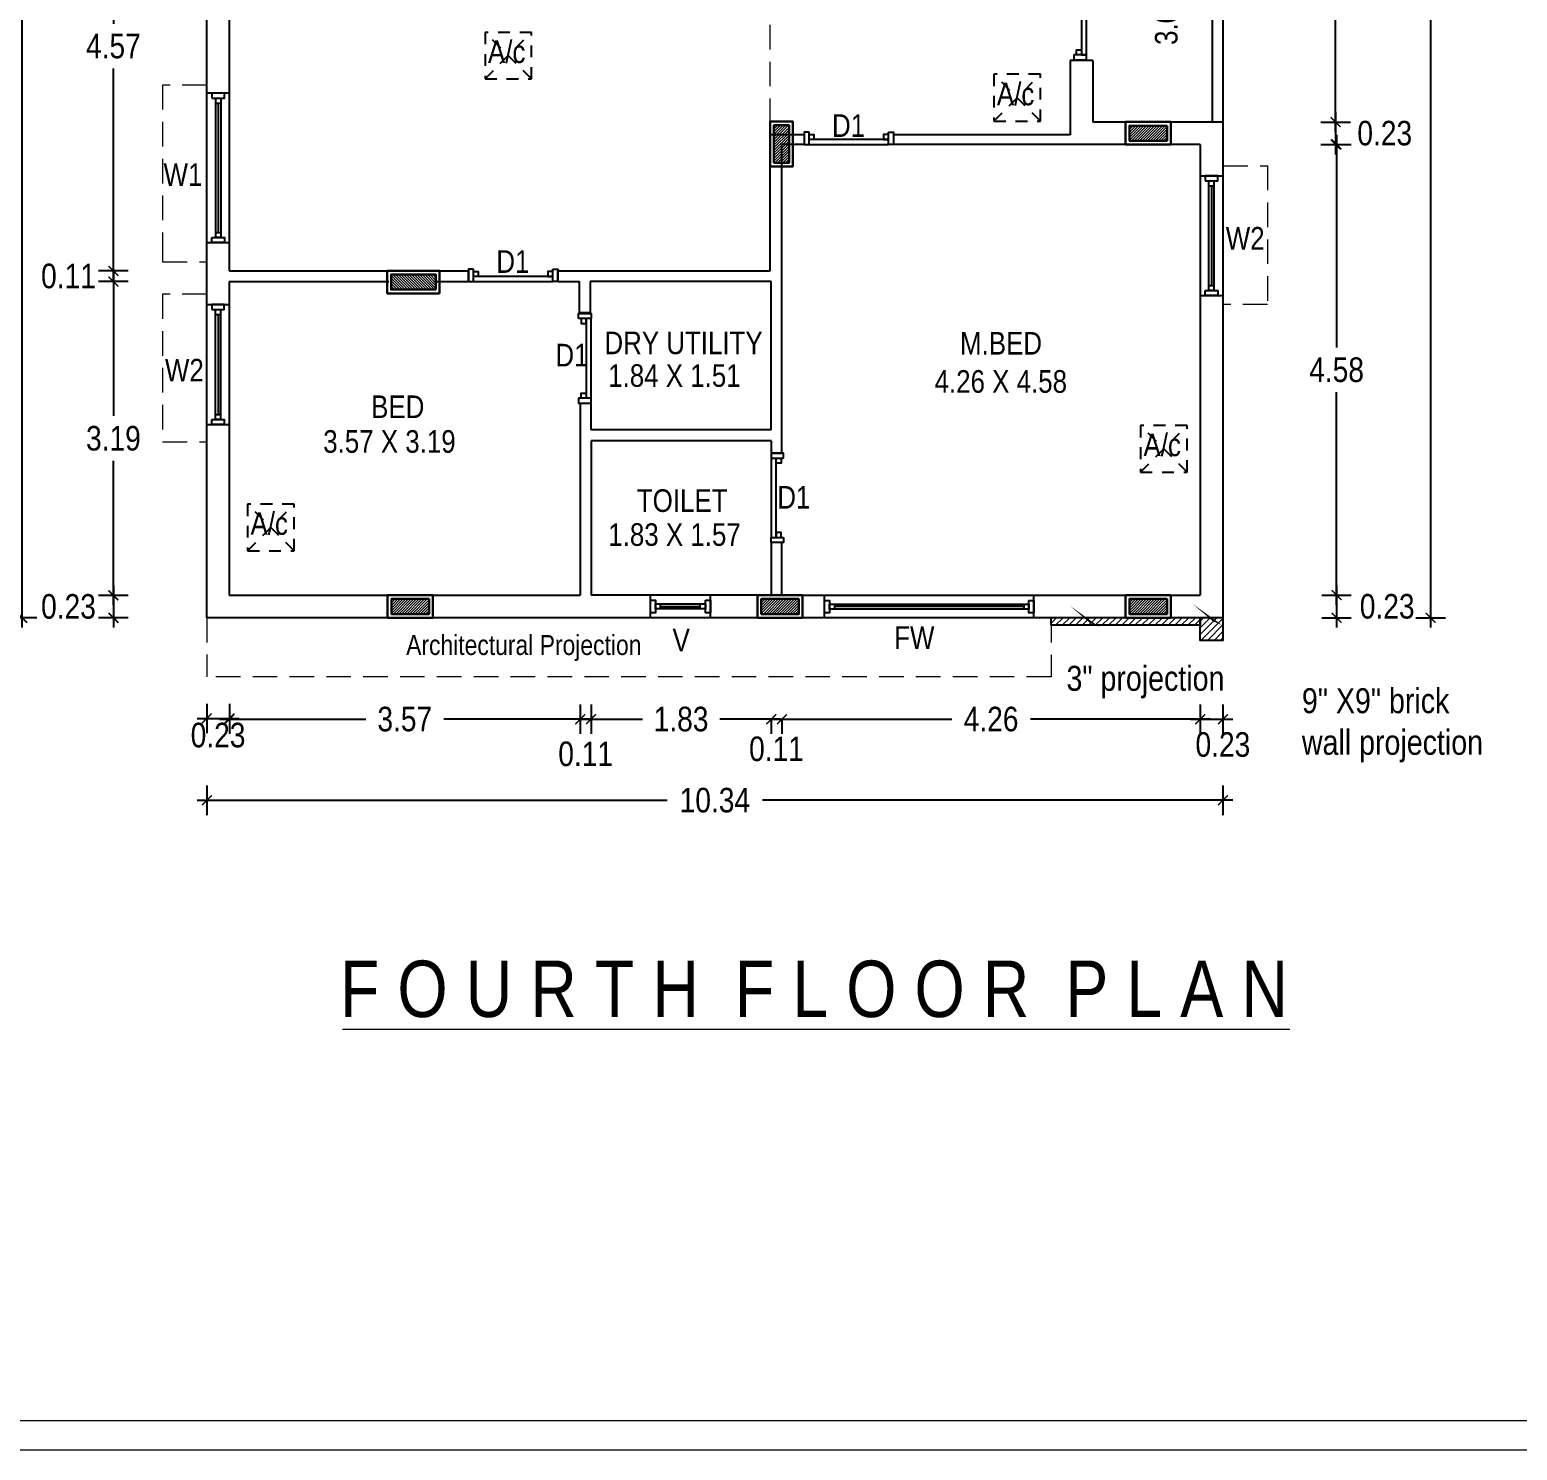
# Model space of a CAD drawing. Header units: metres. Extents: x 826 to 1433, y -826 to -586.
# Drawn here: x 1282.79 to 1297.93, y -825.6 to -811.15 of the extents above; entities that cross this region are included whole.
import ezdxf

# ---------------------------------------------------------------- set-up
doc = ezdxf.new("R2010")
doc.units = ezdxf.units.M
for name, pattern in [('ACAD_ISO02W100', [15, 12, -3]), ('DASHED2', [0.375, 0.25, -0.125]), ('HIDDEN', [0.375, 0.25, -0.125])]:
    doc.linetypes.add(name, pattern=pattern)
doc.layers.add('_0', color=7, linetype='Continuous', lineweight=5)
doc.styles.add('ATT', font='swissck.ttf', dxfattribs={"height": 12})
doc.styles.get("Standard").update_dxf_attribs({"font": 'swissck.ttf'})
doc.styles.add('STYLE1', font='swissck.ttf', dxfattribs={"height": 0.3})
doc.styles.add('style5', font='swissck.ttf', dxfattribs={"height": 0.25})
doc.dimstyles.new('site plan', dxfattribs={"dimscale": 0, "dimtxt": 0.25, "dimasz": 0.1, "dimexe": 0.15, "dimexo": 0.5, "dimgap": 0.1, "dimtad": 0, "dimtih": 1, "dimtoh": 1, "dimzin": 0, "dimdsep": 46, "dimtxsty": 'style5', "dimblk": 'ARCHTICK', "dimcen": 0.09375, "dimdle": 0.1, "dimadec": 0, "dimazin": 0, "dimtfac": 1, "dimtofl": 0, "dimtmove": 2, "dimatfit": 3, "dimfxl": 0, "dimtolj": 1, "dimtzin": 0, "dimarcsym": 0})

# ---------------------------------------------------------------- blocks, each defined once
blk = doc.blocks.new('V1')
at = {"ltscale": 3, "extrusion": (-1, 1e-16, 0)}
for p, q in [((758.928, -751.397), (758.928, -751.169)), ((759.031, -751.309), (759.031, -751.258)), ((759.436, -751.309), (759.436, -751.258)), ((759.538, -751.397), (759.538, -751.169))]:
    blk.add_line(p, q, dxfattribs=at)
at = {"ltscale": 3, "extrusion": (-1e-16, -1, 0)}
blk.add_line((759.031, -751.284), (759.436, -751.284), dxfattribs=at)
at = {"ltscale": 3}
for points in [[(758.928, -751.22), (758.98, -751.22), (758.98, -751.348), (758.928, -751.348)], [(758.98, -751.258), (759.487, -751.258), (759.487, -751.309), (758.98, -751.309)], [(759.487, -751.22), (759.538, -751.22), (759.538, -751.348), (759.487, -751.348)]]:
    blk.add_lwpolyline(points, close=True, dxfattribs=at)
blk = doc.blocks.new('D00R 1')
for points in [[(747.841, -749.097), (747.841, -749.046), (747.968, -749.046), (747.968, -749.097)], [(747.866, -749.097), (747.866, -749.148), (747.917, -749.148), (747.917, -749.097)], [(747.841, -749.905), (747.841, -749.956), (747.968, -749.956), (747.968, -749.905)], [(747.866, -749.905), (747.866, -749.855), (747.917, -749.855), (747.917, -749.905)]]:
    blk.add_lwpolyline(points, close=True)
blk.add_lwpolyline([(747.968, -749.956), (747.968, -749.097), (747.917, -749.097), (747.917, -749.905)])
blk = doc.blocks.new('W2')
at = {"ltscale": 3, "extrusion": (2e-16, 1, 0)}
for p, q in [((739.032, -751.218), (739.261, -751.218)), ((739.12, -751.321), (739.171, -751.321)), ((739.12, -752.336), (739.171, -752.336)), ((739.032, -752.438), (739.261, -752.438))]:
    blk.add_line(p, q, dxfattribs=at)
at = {"ltscale": 3, "extrusion": (-1, 2e-16, 0)}
blk.add_line((739.146, -751.321), (739.146, -752.336), dxfattribs=at)
at = {"ltscale": 3}
for points in [[(739.082, -751.269), (739.209, -751.269), (739.209, -751.218), (739.082, -751.218)], [(739.12, -751.269), (739.171, -751.269), (739.171, -752.387), (739.12, -752.387)], [(739.082, -752.387), (739.209, -752.387), (739.209, -752.438), (739.082, -752.438)]]:
    blk.add_lwpolyline(points, close=True, dxfattribs=at)
blk = doc.blocks.new('FDW')
for points in [[(750.172, -729.344), (750.172, -729.293), (750.299, -729.293), (750.299, -729.344)], [(750.197, -729.344), (750.197, -729.395), (750.248, -729.395), (750.248, -729.344)], [(750.172, -731.062), (750.172, -731.113), (750.299, -731.113), (750.299, -731.062)], [(750.197, -731.062), (750.197, -731.011), (750.248, -731.011), (750.248, -731.062)], [(750.197, -731.062), (750.197, -731.011), (750.248, -731.011), (750.248, -731.062)]]:
    blk.add_lwpolyline(points, close=True)
at = {"ltscale": 3}
blk.add_lwpolyline([(750.248, -731.062), (750.299, -731.062), (750.299, -729.344), (750.248, -729.344)], close=True, dxfattribs=at)
blk = doc.blocks.new('_ArchTick')
at = {"color": 0, "lineweight": 0, "const_width": 0.15}
blk.add_lwpolyline([(-0.5, -0.5), (0.5, 0.5)], dxfattribs=at)
blk = doc.blocks.new('*D153')
at = {"color": 0, "lineweight": -2, "ltscale": 3}
for p, q in [((1296.902, -792.131), (1297.202, -792.131)), ((1297.052, -792.031), (1297.052, -803.769)), ((1297.052, -817.231), (1297.052, -804.227)), ((1296.902, -817.131), (1297.202, -817.131))]:
    blk.add_line(p, q, dxfattribs=at)
at = {"layer": 'DEFPOINTS', "color": 0, "ltscale": 3}
for p in [(1294.947, -792.131), (1294.947, -817.131), (1297.052, -817.131)]:
    blk.add_point(p, dxfattribs=at)
at = {"color": 0, "lineweight": -2, "ltscale": 3, "xscale": 0.1, "yscale": 0.1, "zscale": 0.1}
for p, rotation in [((1297.052, -792.131), 90), ((1297.052, -817.131), 270)]:
    blk.add_blockref('_ArchTick', p, dxfattribs=dict(at, rotation=rotation))
at = {"color": 0, "ltscale": 3, "insert": (1297.052, -803.998), "char_height": 0.25, "attachment_point": 5, "style": 'style5'}
blk.add_mtext('\\A1;25.00', dxfattribs=at)
blk = doc.blocks.new('*D163')
at = {"color": 0, "lineweight": -2, "ltscale": 3}
for p, q in [((1283.646, -808.931), (1283.646, -811.088)), ((1283.796, -809.031), (1283.496, -809.031)), ((1283.646, -813.701), (1283.646, -811.544)), ((1283.796, -813.601), (1283.496, -813.601))]:
    blk.add_line(p, q, dxfattribs=at)
at = {"layer": 'DEFPOINTS', "color": 0, "ltscale": 3}
for p in [(1284.718, -809.031), (1283.646, -813.601), (1284.718, -813.601)]:
    blk.add_point(p, dxfattribs=at)
at = {"color": 0, "lineweight": -2, "ltscale": 3, "xscale": 0.1, "yscale": 0.1, "zscale": 0.1}
for p, rotation in [((1283.646, -809.031), 90), ((1283.646, -813.601), 270)]:
    blk.add_blockref('_ArchTick', p, dxfattribs=dict(at, rotation=rotation))
at = {"color": 0, "ltscale": 3, "insert": (1283.646, -811.316), "char_height": 0.25, "attachment_point": 5, "style": 'style5'}
blk.add_mtext('\\A1;4.57', dxfattribs=at)
blk = doc.blocks.new('*D164')
at = {"color": 0, "lineweight": -2, "ltscale": 3}
for p, q in [((1283.646, -813.601), (1283.646, -813.501)), ((1283.796, -813.601), (1283.496, -813.601)), ((1283.796, -813.71), (1283.496, -813.71)), ((1283.646, -813.71), (1283.646, -813.81))]:
    blk.add_line(p, q, dxfattribs=at)
at = {"layer": 'DEFPOINTS', "color": 0, "ltscale": 3}
for p in [(1284.718, -813.601), (1283.646, -813.71), (1284.718, -813.71)]:
    blk.add_point(p, dxfattribs=at)
at = {"color": 0, "lineweight": -2, "ltscale": 3, "xscale": 0.1, "yscale": 0.1, "zscale": 0.1}
for p, rotation in [((1283.646, -813.601), 270), ((1283.646, -813.71), 90)]:
    blk.add_blockref('_ArchTick', p, dxfattribs=dict(at, rotation=rotation))
at = {"color": 0, "ltscale": 3, "insert": (1283.189, -813.655), "char_height": 0.25, "attachment_point": 5, "style": 'style5'}
blk.add_mtext('\\A1;0.11', dxfattribs=at)
blk = doc.blocks.new('*D165')
at = {"color": 0, "lineweight": -2, "ltscale": 3}
for p, q in [((1283.646, -813.61), (1283.646, -815.078)), ((1283.796, -813.71), (1283.496, -813.71)), ((1283.646, -817.003), (1283.646, -815.534)), ((1283.796, -816.903), (1283.496, -816.903))]:
    blk.add_line(p, q, dxfattribs=at)
at = {"layer": 'DEFPOINTS', "color": 0, "ltscale": 3}
for p in [(1284.718, -813.71), (1283.646, -816.903), (1284.718, -816.903)]:
    blk.add_point(p, dxfattribs=at)
at = {"color": 0, "lineweight": -2, "ltscale": 3, "xscale": 0.1, "yscale": 0.1, "zscale": 0.1}
for p, rotation in [((1283.646, -813.71), 90), ((1283.646, -816.903), 270)]:
    blk.add_blockref('_ArchTick', p, dxfattribs=dict(at, rotation=rotation))
at = {"color": 0, "ltscale": 3, "insert": (1283.646, -815.306), "char_height": 0.25, "attachment_point": 5, "style": 'style5'}
blk.add_mtext('\\A1;3.19', dxfattribs=at)
blk = doc.blocks.new('*D166')
at = {"color": 0, "lineweight": -2, "ltscale": 3}
for p, q in [((1283.646, -816.803), (1283.646, -817.231)), ((1283.796, -816.903), (1283.496, -816.903)), ((1283.796, -817.131), (1283.496, -817.131))]:
    blk.add_line(p, q, dxfattribs=at)
at = {"layer": 'DEFPOINTS', "color": 0, "ltscale": 3}
for p in [(1284.718, -816.903), (1283.646, -817.131), (1284.49, -817.131)]:
    blk.add_point(p, dxfattribs=at)
at = {"color": 0, "lineweight": -2, "ltscale": 3, "xscale": 0.1, "yscale": 0.1, "zscale": 0.1}
for p, rotation in [((1283.646, -816.903), 90), ((1283.646, -817.131), 270)]:
    blk.add_blockref('_ArchTick', p, dxfattribs=dict(at, rotation=rotation))
at = {"color": 0, "ltscale": 3, "insert": (1283.189, -817.017), "char_height": 0.25, "attachment_point": 5, "style": 'style5'}
blk.add_mtext('\\A1;0.23', dxfattribs=at)
blk = doc.blocks.new('*D182')
at = {"color": 0, "lineweight": -2, "ltscale": 3}
for p, q in [((1284.597, -818.005), (1284.597, -818.305)), ((1284.826, -818.005), (1284.826, -818.305)), ((1284.497, -818.155), (1284.926, -818.155))]:
    blk.add_line(p, q, dxfattribs=at)
at = {"layer": 'DEFPOINTS', "color": 0, "ltscale": 3}
for p in [(1284.826, -816.396), (1284.597, -816.625), (1284.826, -818.155)]:
    blk.add_point(p, dxfattribs=at)
at = {"color": 0, "lineweight": -2, "ltscale": 3, "xscale": 0.1, "yscale": 0.1, "zscale": 0.1, "rotation": 180}
blk.add_blockref('_ArchTick', (1284.597, -818.155), dxfattribs=at)
at = {"color": 0, "lineweight": -2, "ltscale": 3, "xscale": 0.1, "yscale": 0.1, "zscale": 0.1}
blk.add_blockref('_ArchTick', (1284.826, -818.155), dxfattribs=at)
at = {"color": 0, "ltscale": 3, "insert": (1284.711, -818.326), "char_height": 0.25, "attachment_point": 5, "style": 'style5'}
blk.add_mtext('\\A1;0.23', dxfattribs=at)
blk = doc.blocks.new('*D183')
at = {"color": 0, "lineweight": -2, "ltscale": 3}
for p, q in [((1284.826, -818.013), (1284.826, -818.313)), ((1288.397, -818.013), (1288.397, -818.313)), ((1284.726, -818.163), (1286.215, -818.163)), ((1288.497, -818.163), (1287.008, -818.163))]:
    blk.add_line(p, q, dxfattribs=at)
at = {"layer": 'DEFPOINTS', "color": 0, "ltscale": 3}
for p in [(1284.826, -816.396), (1288.397, -816.396), (1288.397, -818.163)]:
    blk.add_point(p, dxfattribs=at)
at = {"color": 0, "lineweight": -2, "ltscale": 3, "xscale": 0.1, "yscale": 0.1, "zscale": 0.1, "rotation": 180}
blk.add_blockref('_ArchTick', (1284.826, -818.163), dxfattribs=at)
at = {"color": 0, "lineweight": -2, "ltscale": 3, "xscale": 0.1, "yscale": 0.1, "zscale": 0.1}
blk.add_blockref('_ArchTick', (1288.397, -818.163), dxfattribs=at)
at = {"color": 0, "ltscale": 3, "insert": (1286.611, -818.163), "char_height": 0.25, "attachment_point": 5, "style": 'style5'}
blk.add_mtext('\\A1;3.57', dxfattribs=at)
blk = doc.blocks.new('*D184')
at = {"color": 0, "lineweight": -2, "ltscale": 3}
for p, q in [((1288.397, -818.013), (1288.397, -818.313)), ((1288.507, -818.013), (1288.507, -818.313)), ((1288.397, -818.163), (1288.297, -818.163)), ((1288.507, -818.163), (1288.607, -818.163))]:
    blk.add_line(p, q, dxfattribs=at)
at = {"layer": 'DEFPOINTS', "color": 0, "ltscale": 3}
for p in [(1288.397, -816.396), (1288.507, -816.396), (1288.507, -818.163)]:
    blk.add_point(p, dxfattribs=at)
at = {"color": 0, "lineweight": -2, "ltscale": 3, "xscale": 0.1, "yscale": 0.1, "zscale": 0.1}
blk.add_blockref('_ArchTick', (1288.397, -818.163), dxfattribs=at)
at = {"color": 0, "lineweight": -2, "ltscale": 3, "xscale": 0.1, "yscale": 0.1, "zscale": 0.1, "rotation": 180}
blk.add_blockref('_ArchTick', (1288.507, -818.163), dxfattribs=at)
at = {"color": 0, "ltscale": 3, "insert": (1288.452, -818.517), "char_height": 0.25, "attachment_point": 5, "style": 'style5'}
blk.add_mtext('\\A1;0.11', dxfattribs=at)
blk = doc.blocks.new('*D185')
at = {"color": 0, "lineweight": -2, "ltscale": 3}
for p, q in [((1288.507, -818.013), (1288.507, -818.313)), ((1288.407, -818.163), (1289.029, -818.163)), ((1290.44, -818.163), (1289.818, -818.163)), ((1290.34, -818.163), (1290.34, -818.313))]:
    blk.add_line(p, q, dxfattribs=at)
at = {"layer": 'DEFPOINTS', "color": 0, "ltscale": 3}
for p in [(1288.507, -816.396), (1290.34, -817.665), (1290.34, -818.163)]:
    blk.add_point(p, dxfattribs=at)
at = {"color": 0, "lineweight": -2, "ltscale": 3, "xscale": 0.1, "yscale": 0.1, "zscale": 0.1, "rotation": 180}
blk.add_blockref('_ArchTick', (1288.507, -818.163), dxfattribs=at)
at = {"color": 0, "lineweight": -2, "ltscale": 3, "xscale": 0.1, "yscale": 0.1, "zscale": 0.1}
blk.add_blockref('_ArchTick', (1290.34, -818.163), dxfattribs=at)
at = {"color": 0, "ltscale": 3, "insert": (1289.423, -818.163), "char_height": 0.25, "attachment_point": 5, "style": 'style5'}
blk.add_mtext('\\A1;1.83', dxfattribs=at)
blk = doc.blocks.new('*D167')
at = {"color": 0, "lineweight": -2, "ltscale": 3}
for p, q in [((1290.34, -818.163), (1290.24, -818.163)), ((1290.34, -818.163), (1290.34, -818.313)), ((1290.449, -818.163), (1290.449, -818.313)), ((1290.449, -818.163), (1290.549, -818.163))]:
    blk.add_line(p, q, dxfattribs=at)
at = {"layer": 'DEFPOINTS', "color": 0, "ltscale": 3}
for p in [(1290.34, -817.665), (1290.449, -817.665), (1290.449, -818.163)]:
    blk.add_point(p, dxfattribs=at)
at = {"color": 0, "lineweight": -2, "ltscale": 3, "xscale": 0.1, "yscale": 0.1, "zscale": 0.1}
blk.add_blockref('_ArchTick', (1290.34, -818.163), dxfattribs=at)
at = {"color": 0, "lineweight": -2, "ltscale": 3, "xscale": 0.1, "yscale": 0.1, "zscale": 0.1, "rotation": 180}
blk.add_blockref('_ArchTick', (1290.449, -818.163), dxfattribs=at)
at = {"color": 0, "ltscale": 3, "insert": (1290.394, -818.466), "char_height": 0.25, "attachment_point": 5, "style": 'style5'}
blk.add_mtext('\\A1;0.11', dxfattribs=at)
blk = doc.blocks.new('*D186')
at = {"color": 0, "lineweight": -2, "ltscale": 3}
for p, q in [((1294.707, -818.013), (1294.707, -818.313)), ((1290.349, -818.163), (1292.178, -818.163)), ((1290.449, -818.163), (1290.449, -818.313)), ((1294.807, -818.163), (1292.978, -818.163))]:
    blk.add_line(p, q, dxfattribs=at)
at = {"layer": 'DEFPOINTS', "color": 0, "ltscale": 3}
for p in [(1294.707, -816.395), (1290.449, -817.665), (1294.707, -818.163)]:
    blk.add_point(p, dxfattribs=at)
at = {"color": 0, "lineweight": -2, "ltscale": 3, "xscale": 0.1, "yscale": 0.1, "zscale": 0.1, "rotation": 180}
blk.add_blockref('_ArchTick', (1290.449, -818.163), dxfattribs=at)
at = {"color": 0, "lineweight": -2, "ltscale": 3, "xscale": 0.1, "yscale": 0.1, "zscale": 0.1}
blk.add_blockref('_ArchTick', (1294.707, -818.163), dxfattribs=at)
at = {"color": 0, "ltscale": 3, "insert": (1292.578, -818.163), "char_height": 0.25, "attachment_point": 5, "style": 'style5'}
blk.add_mtext('\\A1;4.26', dxfattribs=at)
blk = doc.blocks.new('*D187')
at = {"color": 0, "lineweight": -2, "ltscale": 3}
for p, q in [((1294.707, -818.013), (1294.707, -818.313)), ((1294.937, -818.013), (1294.937, -818.313)), ((1294.607, -818.163), (1295.037, -818.163))]:
    blk.add_line(p, q, dxfattribs=at)
at = {"layer": 'DEFPOINTS', "color": 0, "ltscale": 3}
for p in [(1294.707, -816.395), (1294.937, -816.625), (1294.937, -818.163)]:
    blk.add_point(p, dxfattribs=at)
at = {"color": 0, "lineweight": -2, "ltscale": 3, "xscale": 0.1, "yscale": 0.1, "zscale": 0.1, "rotation": 180}
blk.add_blockref('_ArchTick', (1294.707, -818.163), dxfattribs=at)
at = {"color": 0, "lineweight": -2, "ltscale": 3, "xscale": 0.1, "yscale": 0.1, "zscale": 0.1}
blk.add_blockref('_ArchTick', (1294.937, -818.163), dxfattribs=at)
at = {"color": 0, "ltscale": 3, "insert": (1294.937, -818.422), "char_height": 0.25, "attachment_point": 5, "style": 'style5'}
blk.add_mtext('\\A1;0.23', dxfattribs=at)
blk = doc.blocks.new('*D168')
at = {"color": 0, "lineweight": -2, "ltscale": 3}
for p, q in [((1284.597, -818.838), (1284.597, -819.138)), ((1294.937, -818.838), (1294.937, -819.138)), ((1284.497, -818.988), (1289.282, -818.988)), ((1295.037, -818.988), (1290.252, -818.988))]:
    blk.add_line(p, q, dxfattribs=at)
at = {"layer": 'DEFPOINTS', "color": 0, "ltscale": 3}
for p in [(1294.937, -794.629), (1284.597, -815.813), (1294.937, -818.988)]:
    blk.add_point(p, dxfattribs=at)
at = {"color": 0, "lineweight": -2, "ltscale": 3, "xscale": 0.1, "yscale": 0.1, "zscale": 0.1, "rotation": 180}
blk.add_blockref('_ArchTick', (1284.597, -818.988), dxfattribs=at)
at = {"color": 0, "lineweight": -2, "ltscale": 3, "xscale": 0.1, "yscale": 0.1, "zscale": 0.1}
blk.add_blockref('_ArchTick', (1294.937, -818.988), dxfattribs=at)
at = {"color": 0, "ltscale": 3, "insert": (1289.767, -818.988), "char_height": 0.25, "attachment_point": 5, "style": 'style5'}
blk.add_mtext('\\A1;10.34', dxfattribs=at)
blk = doc.blocks.new('*D197')
at = {"color": 0, "lineweight": -2, "ltscale": 3}
for p, q in [((1296.084, -808.931), (1296.084, -810.331)), ((1295.934, -809.031), (1296.234, -809.031)), ((1296.084, -812.188), (1296.084, -810.788)), ((1295.934, -812.088), (1296.234, -812.088))]:
    blk.add_line(p, q, dxfattribs=at)
at = {"layer": 'DEFPOINTS', "color": 0, "ltscale": 3}
for p in [(1294.827, -809.031), (1294.827, -812.088), (1296.084, -812.088)]:
    blk.add_point(p, dxfattribs=at)
at = {"color": 0, "lineweight": -2, "ltscale": 3, "xscale": 0.1, "yscale": 0.1, "zscale": 0.1}
for p, rotation in [((1296.084, -809.031), 90), ((1296.084, -812.088), 270)]:
    blk.add_blockref('_ArchTick', p, dxfattribs=dict(at, rotation=rotation))
at = {"color": 0, "ltscale": 3, "insert": (1296.084, -810.559), "char_height": 0.25, "attachment_point": 5, "style": 'style5'}
blk.add_mtext('\\A1;3.06', dxfattribs=at)
blk = doc.blocks.new('*D198')
at = {"color": 0, "lineweight": -2, "ltscale": 3}
for p, q in [((1296.084, -811.988), (1296.084, -812.416)), ((1295.934, -812.088), (1296.234, -812.088)), ((1295.934, -812.316), (1296.234, -812.316))]:
    blk.add_line(p, q, dxfattribs=at)
at = {"layer": 'DEFPOINTS', "color": 0, "ltscale": 3}
for p in [(1294.827, -812.088), (1294.707, -812.316), (1296.084, -812.316)]:
    blk.add_point(p, dxfattribs=at)
at = {"color": 0, "lineweight": -2, "ltscale": 3, "xscale": 0.1, "yscale": 0.1, "zscale": 0.1}
for p, rotation in [((1296.084, -812.088), 90), ((1296.084, -812.316), 270)]:
    blk.add_blockref('_ArchTick', p, dxfattribs=dict(at, rotation=rotation))
at = {"color": 0, "ltscale": 3, "insert": (1296.584, -812.202), "char_height": 0.25, "attachment_point": 5, "style": 'style5'}
blk.add_mtext('\\A1;0.23', dxfattribs=at)
blk = doc.blocks.new('*D199')
at = {"color": 0, "lineweight": -2, "ltscale": 3}
for p, q in [((1296.094, -812.216), (1296.094, -814.38)), ((1295.944, -812.316), (1296.244, -812.316)), ((1296.094, -817.001), (1296.094, -814.837)), ((1295.944, -816.901), (1296.244, -816.901))]:
    blk.add_line(p, q, dxfattribs=at)
at = {"layer": 'DEFPOINTS', "color": 0, "ltscale": 3}
for p in [(1294.707, -812.316), (1294.717, -816.901), (1296.094, -816.901)]:
    blk.add_point(p, dxfattribs=at)
at = {"color": 0, "lineweight": -2, "ltscale": 3, "xscale": 0.1, "yscale": 0.1, "zscale": 0.1}
for p, rotation in [((1296.094, -812.316), 90), ((1296.094, -816.901), 270)]:
    blk.add_blockref('_ArchTick', p, dxfattribs=dict(at, rotation=rotation))
at = {"color": 0, "ltscale": 3, "insert": (1296.094, -814.609), "char_height": 0.25, "attachment_point": 5, "style": 'style5'}
blk.add_mtext('\\A1;4.58', dxfattribs=at)
blk = doc.blocks.new('*D151')
at = {"color": 0, "lineweight": -2, "ltscale": 3}
for p, q in [((1296.094, -816.801), (1296.094, -817.231)), ((1295.944, -816.901), (1296.244, -816.901)), ((1295.944, -817.131), (1296.244, -817.131))]:
    blk.add_line(p, q, dxfattribs=at)
at = {"layer": 'DEFPOINTS', "color": 0, "ltscale": 3}
for p in [(1294.717, -816.901), (1294.947, -817.131), (1296.094, -817.131)]:
    blk.add_point(p, dxfattribs=at)
at = {"color": 0, "lineweight": -2, "ltscale": 3, "xscale": 0.1, "yscale": 0.1, "zscale": 0.1}
for p, rotation in [((1296.094, -816.901), 90), ((1296.094, -817.131), 270)]:
    blk.add_blockref('_ArchTick', p, dxfattribs=dict(at, rotation=rotation))
at = {"color": 0, "ltscale": 3, "insert": (1296.609, -817.016), "char_height": 0.25, "attachment_point": 5, "style": 'style5'}
blk.add_mtext('\\A1;0.23', dxfattribs=at)
blk = doc.blocks.new('*D171')
at = {"layer": '_0', "color": 0, "linetype": 'Continuous', "lineweight": -2, "ltscale": 3}
blk.add_line((1282.867, -792.131), (1282.567, -792.131), dxfattribs=at)
at = {"layer": '_0', "color": 0, "lineweight": -2, "ltscale": 3}
for p, q in [((1282.717, -792.031), (1282.717, -804.402)), ((1282.717, -817.231), (1282.717, -804.86)), ((1282.867, -817.131), (1282.567, -817.131))]:
    blk.add_line(p, q, dxfattribs=at)
at = {"layer": 'DEFPOINTS', "color": 0, "ltscale": 3}
for p in [(1282.717, -792.131), (1285.279, -792.131), (1285.279, -817.131)]:
    blk.add_point(p, dxfattribs=at)
at = {"layer": '_0', "color": 0, "lineweight": -2, "ltscale": 3, "xscale": 0.1, "yscale": 0.1, "zscale": 0.1}
for p, rotation in [((1282.717, -792.131), 90), ((1282.717, -817.131), 270)]:
    blk.add_blockref('_ArchTick', p, dxfattribs=dict(at, rotation=rotation))
at = {"layer": '_0', "color": 0, "ltscale": 3, "insert": (1282.717, -804.631), "char_height": 0.25, "attachment_point": 5, "style": 'style5'}
blk.add_mtext('\\A1;25.00', dxfattribs=at)
blk = doc.blocks.new('W1')
at = {"ltscale": 3, "extrusion": (2e-16, 1, 0)}
for p, q in [((738.52, -750.918), (738.292, -750.918)), ((738.38, -751.021), (738.431, -751.021)), ((738.38, -752.336), (738.431, -752.336)), ((738.292, -752.438), (738.52, -752.438))]:
    blk.add_line(p, q, dxfattribs=at)
at = {"ltscale": 3, "extrusion": (-1, 2e-16, 0)}
blk.add_line((738.405, -751.021), (738.405, -752.336), dxfattribs=at)
at = {"ltscale": 3}
for points in [[(738.341, -750.969), (738.469, -750.969), (738.469, -750.918), (738.341, -750.918)], [(738.38, -750.969), (738.431, -750.969), (738.431, -752.387), (738.38, -752.387)], [(738.341, -752.387), (738.469, -752.387), (738.469, -752.438), (738.341, -752.438)]]:
    blk.add_lwpolyline(points, close=True, dxfattribs=at)

msp = doc.modelspace()

# ---------------------------------------------------------------- hatches: boundary and pattern name
at = {"lineweight": 18}
h = msp.add_hatch(dxfattribs=at)
h.set_pattern_fill('ANSI31', scale=0.153333, style=0)
h.set_pattern_definition([(45, (1275.434533, -1077.3334), (-0.01355288, 0.01355288), [])])
h.paths.add_polyline_path([(1290.36832, -812.50283), (1290.52165, -812.50283), (1290.52165, -812.1195), (1290.36832, -812.1195)])
h = msp.add_hatch(dxfattribs=at)
h.set_pattern_fill('ANSI31', scale=6, style=0)
h.set_pattern_definition([(225, (1559.199206, -797.19074), (-0.01355288, 0.01355288), [])])
h.paths.add_polyline_path([(1294.36864, -812.12452), (1294.36864, -812.27786), (1293.98531, -812.27786), (1293.98531, -812.12452)])
h = msp.add_hatch(dxfattribs=at)
h.set_pattern_fill('ANSI31', scale=0.153333, angle=90, style=0)
h.set_pattern_definition([(135, (1551.761883, -828.726442), (-0.01355288, -0.01355288), [])])
h.paths.add_polyline_path([(1286.47132, -813.63932), (1286.47132, -813.79266), (1286.92765, -813.79266), (1286.92765, -813.63932)])
h = msp.add_hatch(dxfattribs=at)
h.set_pattern_fill('ANSI31', scale=6, style=0)
h.set_pattern_definition([(225, (1551.689209, -802.005729), (-0.01355288, 0.01355288), [])])
h.paths.add_polyline_path([(1286.85864, -816.93951), (1286.85864, -817.09285), (1286.47531, -817.09285), (1286.47531, -816.93951)])
h = msp.add_hatch(dxfattribs=at)
h.set_pattern_fill('ANSI31', scale=6, style=0)
h.set_pattern_definition([(225, (1555.452216, -802.005729), (-0.01355288, 0.01355288), [])])
h.paths.add_polyline_path([(1290.62165, -816.93951), (1290.62165, -817.09285), (1290.23832, -817.09285), (1290.23832, -816.93951)])
h = msp.add_hatch(dxfattribs=at)
h.set_pattern_fill('ANSI31', scale=6, style=0)
h.set_pattern_definition([(225, (1559.199195, -802.005729), (-0.01355288, 0.01355288), [])])
h.paths.add_polyline_path([(1294.36863, -816.93951), (1294.36863, -817.09285), (1293.9853, -817.09285), (1293.9853, -816.93951)])
at = {"lineweight": 0, "ltscale": 3}
h = msp.add_hatch(dxfattribs=at)
h.set_pattern_fill('ANSI31', scale=0.015, style=0)
h.set_pattern_definition([(45, (-14.41242, 123.150855), (-0.0336759605, 0.0336759605), [])])
h.paths.add_polyline_path([(1293.18856, -817.13118), (1293.18856, -817.20778), (1294.70696, -817.20778), (1294.70696, -817.13118)])
h = msp.add_hatch(dxfattribs=at)
h.set_pattern_fill('ANSI31', scale=0.015, style=0)
h.set_pattern_definition([(45, (6657.751437, 2119.795884), (-0.03367596045, 0.03367596045), [])])
h.paths.add_polyline_path([(1294.93696, -817.13118), (1294.70696, -817.13118), (1294.70696, -817.36118), (1294.93696, -817.36118)])

# ---------------------------------------------------------------- linework, layer by layer
at = {"color": 7}
for p, q in [((1284.59696, -817.13118), (1284.59696, -805.82119)), ((1294.82696, -809.03119), (1294.82696, -812.08759)), ((1294.93696, -809.03119), (1294.93696, -812.08759)), ((1293.38346, -811.46106), (1293.38346, -812.21655)), ((1293.61206, -811.46106), (1293.38346, -811.46106)), ((1293.61206, -811.46106), (1293.61206, -812.08759)), ((1294.93696, -812.08759), (1293.61206, -812.08759)), ((1294.93696, -812.08759), (1294.93696, -817.13118)), ((1290.67406, -812.21655), (1290.32998, -812.21655)), ((1290.32998, -813.60099), (1290.32998, -812.21655)), ((1293.38346, -812.21655), (1291.58406, -812.21655)), ((1291.58406, -812.21655), (1291.58406, -812.31619)), ((1290.67406, -812.31619), (1290.44858, -812.31619)), ((1290.44858, -815.45645), (1290.44858, -812.31619)), ((1294.70696, -812.31619), (1291.58406, -812.31619)), ((1294.70696, -812.31619), (1294.70696, -816.90118)), ((1284.82556, -813.60099), (1287.25806, -813.60099)), ((1288.16806, -813.70959), (1288.16806, -813.60099)), ((1288.16806, -813.60099), (1290.32998, -813.60099)), ((1288.54666, -813.59856), (1288.54666, -813.59856)), ((1284.82556, -813.70959), (1286.44926, -813.70959)), ((1284.82556, -813.70959), (1284.82556, -816.90258)), ((1286.90646, -813.70959), (1287.25806, -813.70959)), ((1288.38806, -814.04419), (1288.38806, -813.70959)), ((1290.33998, -813.70959), (1288.49806, -813.70959)), ((1288.49806, -813.70959), (1288.49806, -814.04419)), ((1290.33998, -815.21978), (1290.33998, -813.70959)), ((1288.49806, -814.02937), (1288.38806, -814.02937)), ((1288.50666, -814.95175), (1288.39666, -814.95175)), ((1288.39666, -814.95175), (1288.39666, -816.90258)), ((1288.50666, -815.21978), (1288.50666, -814.95175)), ((1290.33998, -815.21978), (1288.50666, -815.21978)), ((1288.50666, -815.32978), (1288.50666, -816.90258)), ((1290.33998, -815.32978), (1288.50666, -815.32978)), ((1290.33998, -815.32978), (1290.33998, -815.45645)), ((1290.33998, -815.45645), (1290.44858, -815.45645)), ((1290.33998, -816.36645), (1290.33998, -816.90258)), ((1290.44858, -816.36645), (1290.33998, -816.36645)), ((1290.44858, -816.90118), (1290.44858, -816.36645)), ((1284.82556, -816.90258), (1288.39666, -816.90258)), ((1290.37998, -816.90258), (1288.50666, -816.90258)), ((1290.48858, -816.90118), (1294.70696, -816.90118)), ((1294.93696, -817.13118), (1284.59696, -817.13118))]:
    msp.add_line(p, q, dxfattribs=at)
at = {"color": 7, "linetype": 'HIDDEN', "lineweight": 20}
for p, q in [((1290.32998, -812.09905), (1290.32998, -809.02135)), ((1293.18856, -817.13258), (1293.18856, -817.73118)), ((1293.18856, -817.73118), (1284.59643, -817.73118))]:
    msp.add_line(p, q, dxfattribs=at)
at = {"color": 7, "linetype": 'ACAD_ISO02W100', "ltscale": 0.01}
for p, q in [((1287.42763, -811.64851), (1287.90051, -811.17564)), ((1287.90051, -811.64851), (1287.42763, -811.17564)), ((1292.60689, -812.07869), (1293.07976, -811.60082)), ((1293.07976, -812.07869), (1292.60689, -811.60082)), ((1294.09886, -815.64851), (1294.57173, -815.17564)), ((1294.57173, -815.64851), (1294.09886, -815.17564)), ((1285.01121, -816.44879), (1285.48408, -815.97592)), ((1285.48408, -816.44879), (1285.01121, -815.97592))]:
    msp.add_line(p, q, dxfattribs=at)
at = {"color": 7, "linetype": 'DASHED2'}
msp.add_line((1288.16806, -813.70959), (1288.38806, -813.70959), dxfattribs=at)
at = {"color": 7, "ltscale": 3, "extrusion": (1, -2e-16, 0)}
for p, q in [((1290.88343, -817.13258), (1290.88343, -816.90258)), ((1293.01343, -817.13258), (1293.01343, -816.90258)), ((1290.98566, -816.99202), (1290.98566, -817.04314)), ((1292.91121, -816.99202), (1292.91121, -817.04314))]:
    msp.add_line(p, q, dxfattribs=at)
at = {"color": 7, "ltscale": 3, "extrusion": (2e-16, 1, 0)}
msp.add_line((1292.91121, -817.01758), (1290.98566, -817.01758), dxfattribs=at)
at = {"color": 7}
for points in [[(1284.59696, -808.80119), (1284.96698, -808.80119), (1284.96698, -809.03099), (1284.82556, -809.03099), (1284.82556, -813.60099)], [(1290.67406, -812.21655), (1290.67406, -812.31619)], [(1287.25806, -813.70959), (1287.25806, -813.60099)]]:
    msp.add_lwpolyline(points, dxfattribs=at)
at = {"color": 7, "linetype": 'ACAD_ISO02W100', "ltscale": 0.01}
for points in [[(1287.42763, -811.64851), (1287.90051, -811.64851), (1287.90051, -811.17564), (1287.42763, -811.17564)], [(1292.60689, -812.07869), (1293.07976, -812.07869), (1293.07976, -811.60082), (1292.60689, -811.60082)], [(1294.09886, -815.64851), (1294.57173, -815.64851), (1294.57173, -815.17564), (1294.09886, -815.17564)], [(1285.01121, -816.44879), (1285.48408, -816.44879), (1285.48408, -815.97592), (1285.01121, -815.97592)]]:
    msp.add_lwpolyline(points, close=True, dxfattribs=at)
at = {"color": 7, "linetype": 'HIDDEN', "lineweight": 20}
for points in [[(1284.59696, -811.82611), (1284.59696, -811.71111), (1284.14696, -811.71111), (1284.14696, -813.34611), (1284.14696, -813.50901), (1284.59696, -813.50901)], [(1294.9398, -812.64158), (1294.9398, -812.53158), (1295.3898, -812.53158), (1295.3912, -813.94383), (1295.3912, -813.94383), (1294.9412, -813.94383)], [(1284.59696, -813.94939), (1284.59696, -813.83939), (1284.14696, -813.83939), (1284.14696, -815.34049), (1284.14696, -815.34049), (1284.59696, -815.34049)], [(1284.59696, -817.13118), (1284.59696, -817.73118)]]:
    msp.add_lwpolyline(points, dxfattribs=at)
at = {"color": 7, "lineweight": 30}
for points in [[(1290.32998, -812.54117), (1290.55998, -812.54117), (1290.55998, -812.08117), (1290.32998, -812.08117)], [(1290.36832, -812.50283), (1290.52165, -812.50283), (1290.52165, -812.1195), (1290.36832, -812.1195)], [(1294.40697, -812.08619), (1294.40697, -812.31619), (1293.94697, -812.31619), (1293.94697, -812.08619)], [(1294.36864, -812.12452), (1294.36864, -812.27786), (1293.98531, -812.27786), (1293.98531, -812.12452)], [(1286.96598, -813.83099), (1286.96598, -813.60099), (1286.43298, -813.60099), (1286.43298, -813.83099)], [(1286.92765, -813.79266), (1286.92765, -813.63932), (1286.47132, -813.63932), (1286.47132, -813.79266)], [(1286.89698, -816.90118), (1286.89698, -817.13118), (1286.43698, -817.13118), (1286.43698, -816.90118)], [(1286.85864, -816.93951), (1286.85864, -817.09285), (1286.47531, -817.09285), (1286.47531, -816.93951)], [(1290.65998, -816.90118), (1290.65998, -817.13118), (1290.19998, -817.13118), (1290.19998, -816.90118)], [(1290.62165, -816.93951), (1290.62165, -817.09285), (1290.23832, -817.09285), (1290.23832, -816.93951)], [(1294.40696, -816.90118), (1294.40696, -817.13118), (1293.94696, -817.13118), (1293.94696, -816.90118)], [(1294.36863, -816.93951), (1294.36863, -817.09285), (1293.9853, -817.09285), (1293.9853, -816.93951)]]:
    msp.add_lwpolyline(points, close=True, dxfattribs=at)
at = {"color": 7, "ltscale": 3}
for points in [[(1290.88343, -816.95369), (1290.93454, -816.95369), (1290.93454, -817.08147), (1290.88343, -817.08147)], [(1292.96232, -816.95369), (1293.01343, -816.95369), (1293.01343, -817.08147), (1292.96232, -817.08147)], [(1290.93454, -816.99202), (1292.96232, -816.99202), (1292.96232, -817.04314), (1290.93454, -817.04314)]]:
    msp.add_lwpolyline(points, close=True, dxfattribs=at)
for points in [[(1295.74127, -817.789, 0, 0, 0), (1295.14973, -817.36398, 0.11, 0, 0), (1294.83196, -817.16364, 0, 0, 0)], [(1294.19414, -817.59364, 0, 0, 0), (1293.89838, -817.38113, 0.11, 0, 0), (1293.5806, -817.1808, 0, 0, 0)]]:
    msp.add_lwpolyline(points, format="xyseb", dxfattribs=at)
for points in [[(1294.70696, -817.13118), (1294.70696, -817.20778), (1293.18856, -817.20778), (1293.18856, -817.13118)], [(1294.93696, -817.13118), (1294.93696, -817.36118), (1294.70696, -817.36118), (1294.70696, -817.13118)]]:
    msp.add_lwpolyline(points, dxfattribs=at)
at = {"layer": '_0', "color": 7, "ltscale": 3}
for points in [[(1244.98607, -764.81279), (1348.91738, -764.81279), (1348.91738, -825.60053), (1244.98607, -825.60053)], [(1245.28607, -765.11279), (1348.61738, -765.11279), (1348.61738, -825.30053), (1245.28607, -825.30053)]]:
    msp.add_lwpolyline(points, close=True, dxfattribs=at)
msp.add_lwpolyline([(1285.97837, -821.31814), (1295.61943, -821.31814)], dxfattribs=at)

# ---------------------------------------------------------------- block references
at = {"color": 7}
for name, p in [('FDW', (543.24955, -80.343)), ('W1', (546.30703, -60.87483)), ('W2', (555.67499, -61.41538)), ('W2', (545.56499, -62.72606)), ('D00R 1', (540.53914, -64.9905)), ('V1', (530.183, -65.7323))]:
    msp.add_blockref(name, p, dxfattribs=at)
for p, rotation in [((2040.63032, -64.34867), 270), ((2037.21432, -65.74207), 270), ((2038.3075, -1565.41271), 180)]:
    msp.add_blockref('D00R 1', p, dxfattribs=dict(at, rotation=rotation))

# ---------------------------------------------------------------- texts
msp.add_text('3.06 X 1.32', height=0.23, rotation=90, dxfattribs=at).set_placement((1294.47517, -811.30277))
for s, height, style, p in [('A/c', 0.23, 'STYLE1', (1287.45772, -811.48665)), ('A/c', 0.23, 'STYLE1', (1292.63698, -811.91683)), ('D1', 0.23, 'STYLE1', (1290.95895, -812.23857)), ('W1', 0.23, 'STYLE1', (1284.1566, -812.73761)), ('W2', 0.23, 'STYLE1', (1294.96652, -813.38553)), ('D1', 0.23, 'STYLE1', (1287.54295, -813.62161)), ('D1', 0.23, 'STYLE1', (1288.14399, -814.57387)), ('W2', 0.23, 'STYLE1', (1284.17064, -814.72674)), ('A/c', 0.23, 'STYLE1', (1294.12895, -815.48665)), ('D1', 0.23, 'STYLE1', (1290.40238, -816.0201)), ('A/c', 0.23, 'STYLE1', (1285.0413, -816.28693)), ('V', 0.23, 'STYLE1', (1289.33629, -817.47304)), ('FW', 0.23, 'STYLE1', (1291.59178, -817.44797)), (' F O U R T H  F L O O R  P L A N', 0.5740814, 'ATT', (1285.76823, -821.1931))]:
    msp.add_text(s, height=height, dxfattribs=dict(at, style=style)).set_placement(p)
for s, p in [('DRY UTILITY', (1288.64324, -814.44943)), ('M.BED', (1292.26172, -814.45338)), ('1.84 X 1.51', (1288.68137, -814.78142)), ('4.26 X 4.58', (1292.00283, -814.84151)), ('BED', (1286.26886, -815.09908)), ('3.57 X 3.19', (1285.78129, -815.4521)), ('TOILET', (1288.97302, -816.05369)), ('1.83 X 1.57', (1288.6825, -816.39947))]:
    msp.add_text(s, height=0.23, dxfattribs=at).set_placement(p)
at = {"color": 7, "insert": (1287.82247, -817.43853), "char_height": 0.1905, "width": 4.3954262, "attachment_point": 5}
msp.add_mtext('{\\H1.067x;\\C256;Architectural Projection}', dxfattribs=at)
at = {"color": 7, "ltscale": 3, "char_height": 0.254, "width": 4.2639769, "attachment_point": 1}
for s, insert in [('3" projection', (1293.34514, -817.61992)), ('9" X9" brick \\Pwall projection', (1295.74127, -817.8476))]:
    msp.add_mtext(s, dxfattribs=dict(at, insert=insert))

# ---------------------------------------------------------------- dimensions: what is measured, and where the dimension line sits
at = {"color": 7, "ltscale": 3}
for base, p1, p2, picture, middle in [((1297.05171, -817.13118), (1294.94696, -792.13118), (1294.94697, -817.13118), '*D153', (1297.05171, -803.99816)), ((1296.08358, -812.31619), (1294.82696, -812.08759), (1294.70696, -812.31619), '*D198', (1296.5843, -812.20189)), ((1296.09358, -817.13118), (1294.71696, -816.90118), (1294.94696, -817.13118), '*D151', (1296.6087, -817.01618))]:
    dim = msp.add_linear_dim(base=base, p1=p1, p2=p2, angle=90, dimstyle='site plan', override={"dimscale": 1}, dxfattribs=at)
    dim.commit()
    dim.dimension.update_dxf_attribs({"geometry": picture, "text_midpoint": middle, "dimtype": 160})
for base, p1, p2, picture, middle in [((1294.93696, -818.98848), (1284.59696, -815.81292), (1294.93696, -794.62877), '*D168', (1289.76696, -818.98848)), ((1288.39666, -818.16291), (1284.82556, -816.39626), (1288.39666, -816.39626), '*D183', (1286.61111, -818.16291)), ((1290.33998, -818.16291), (1288.50666, -816.39626), (1290.33998, -817.66546), '*D185', (1289.42332, -818.16291)), ((1294.70696, -818.16291), (1290.44858, -817.66546), (1294.70696, -816.39486), '*D186', (1292.57777, -818.16291))]:
    dim = msp.add_linear_dim(base=base, p1=p1, p2=p2, dimstyle='site plan', override={"dimscale": 1}, dxfattribs=at)
    dim.commit()
    dim.dimension.update_dxf_attribs({"geometry": picture, "text_midpoint": middle})
for base, p1, p2, picture, middle in [((1283.64578, -813.60099), (1284.71826, -809.03099), (1284.71826, -813.60099), '*D163', (1283.64578, -811.31599)), ((1296.08358, -812.08759), (1294.82696, -809.03119), (1294.82696, -812.08759), '*D197', (1296.08358, -810.55939)), ((1296.09358, -816.90118), (1294.70696, -812.31619), (1294.71696, -816.90118), '*D199', (1296.09358, -814.60869)), ((1283.64578, -813.70959), (1284.71826, -813.60099), (1284.71826, -813.70959), '*D164', (1283.18912, -813.65529)), ((1283.64578, -816.90258), (1284.71826, -813.70959), (1284.71826, -816.90258), '*D165', (1283.64578, -815.30609)), ((1283.64578, -817.13118), (1284.71826, -816.90258), (1284.48967, -817.13118), '*D166', (1283.1888, -817.01688))]:
    dim = msp.add_linear_dim(base=base, p1=p1, p2=p2, angle=90, dimstyle='site plan', override={"dimscale": 1}, dxfattribs=at)
    dim.commit()
    dim.dimension.update_dxf_attribs({"geometry": picture, "text_midpoint": middle})
for base, p1, p2, picture, middle in [((1284.82556, -818.15504), (1284.59696, -816.62486), (1284.82556, -816.39626), '*D182', (1284.71126, -818.32597)), ((1288.50666, -818.16291), (1288.39666, -816.39626), (1288.50666, -816.39626), '*D184', (1288.45166, -818.51733)), ((1294.93696, -818.16291), (1294.70696, -816.39486), (1294.93696, -816.62486), '*D187', (1294.93696, -818.42186)), ((1290.44858, -818.16291), (1290.33998, -817.66546), (1290.44858, -817.66546), '*D167', (1290.39428, -818.4657))]:
    dim = msp.add_linear_dim(base=base, p1=p1, p2=p2, dimstyle='site plan', override={"dimscale": 1}, dxfattribs=at)
    dim.commit()
    dim.dimension.update_dxf_attribs({"geometry": picture, "text_midpoint": middle, "dimtype": 160})
at = {"layer": '_0', "color": 7, "ltscale": 3}
dim = msp.add_linear_dim(base=(1282.71673, -792.13118), p1=(1285.27859, -817.13118), p2=(1285.27859, -792.13118), angle=90, dimstyle='site plan', override={"dimscale": 1, "dimexo": 0.2, "dimarcsym": 1}, dxfattribs=at)
dim.commit()
dim.dimension.update_dxf_attribs({"geometry": '*D171', "text_midpoint": (1282.71673, -804.63118)})

doc.saveas('drawing.dxf')
